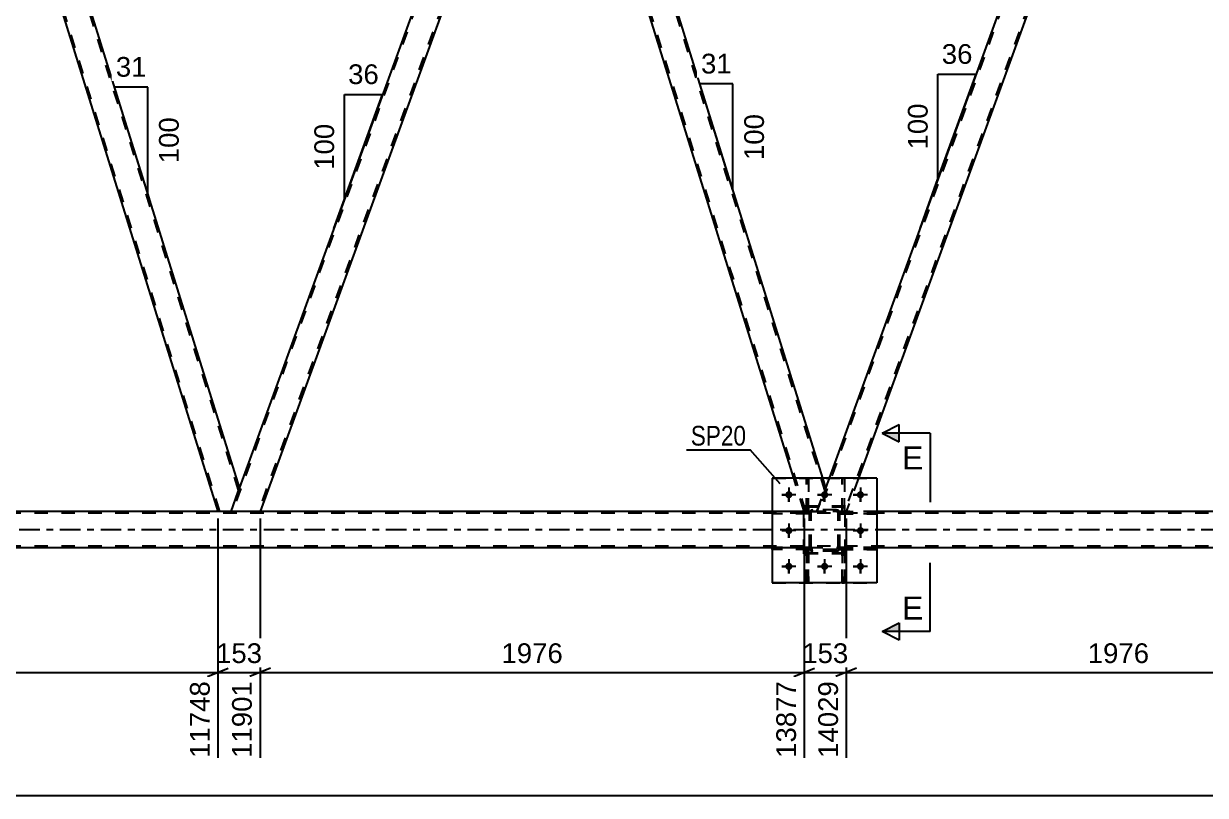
# Model space of a CAD drawing. Header units: millimetres. Extents: x -116 to 725, y -402 to 192.
# Drawn here: x 365.9 to 537.5, y -164.5 to -52.4 of the extents above; entities that cross this region are included whole.
import ezdxf

# ---------------------------------------------------------------- set-up
doc = ezdxf.new("R2010")
doc.units = ezdxf.units.MM
doc.linetypes.add('DXK_LINE_DOT2', pattern=[3.9198, 1.9599, -1.9599])
doc.linetypes.add('DXK_LINE_DOT3', pattern=[5.9187, 2.979, -0.9799, 0.9799, -0.9799])
doc.styles.add('Arial', font='ARIAL.TTF', dxfattribs={"height": 0.2})
doc.styles.add('Arial Narrow', font='ARIALN.TTF', dxfattribs={"height": 0.2})

# ---------------------------------------------------------------- blocks, each defined once
blk = doc.blocks.new('Part-203720616-4576 - 4437')
at = {"color": 7, "linetype": 'DXK_LINE_DOT2'}
for p, q in [((635.92, -123.46), (-43.18, -123.46)), ((489.78, -123.22), (474.58, -123.22)), ((635.92, -128.26), (-43.18, -128.26)), ((489.78, -128.5), (474.58, -128.5))]:
    blk.add_line(p, q, dxfattribs=at)
at = {"color": 2, "linetype": 'Continuous'}
for p, q in [((474.58, -123.22), (234.37, -123.22)), ((635.92, -123.22), (489.78, -123.22)), ((474.58, -128.5), (234.37, -128.5)), ((635.92, -128.5), (489.78, -128.5))]:
    blk.add_line(p, q, dxfattribs=at)
at = {"color": 7, "linetype": 'DXK_LINE_DOT3'}
blk.add_line((-43.18, -125.86), (635.92, -125.86), dxfattribs=at)
blk = doc.blocks.new('Part-203720616-4442 - 4437')
at = {"color": 7, "linetype": 'DXK_LINE_DOT2'}
for p, q in [((479.85, -128.76), (479.53, -128.76)), ((479.53, -128.76), (479.53, -133.6)), ((479.53, -129.36), (479.85, -129.36)), ((479.85, -133.6), (479.85, -128.76)), ((479.53, -133.6), (479.85, -133.6))]:
    blk.add_line(p, q, dxfattribs=at)
blk = doc.blocks.new('Part-203720616-4595 - 4437')
at = {"color": 2, "linetype": 'Continuous'}
for p, q in [((484.73, -118.4), (484.73, -118.4)), ((485.05, -118.4), (484.73, -118.4)), ((485.05, -118.4), (485.05, -118.4))]:
    blk.add_line(p, q, dxfattribs=at)
at = {"color": 7, "linetype": 'DXK_LINE_DOT2'}
for p, q in [((484.73, -123.24), (484.73, -118.4)), ((485.05, -123.24), (485.05, -118.4)), ((484.73, -122.64), (485.05, -122.64)), ((485.05, -123.24), (484.73, -123.24))]:
    blk.add_line(p, q, dxfattribs=at)
blk = doc.blocks.new('Part-203720616-4531 - 4437')
at = {"color": 7, "linetype": 'DXK_LINE_DOT2'}
for p, q in [((489.78, -128.44), (484.38, -128.44)), ((484.38, -128.44), (484.38, -128.76)), ((484.98, -128.76), (484.98, -128.44)), ((489.78, -128.76), (489.78, -128.44)), ((484.38, -128.76), (489.78, -128.76))]:
    blk.add_line(p, q, dxfattribs=at)
blk = doc.blocks.new('Part-203720616-4596 - 4437')
at = {"color": 7, "linetype": 'DXK_LINE_DOT2'}
for p, q in [((479.98, -128.44), (474.58, -128.44)), ((474.58, -128.76), (474.58, -128.44)), ((479.38, -128.76), (479.38, -128.44)), ((479.98, -128.44), (479.98, -128.76)), ((479.98, -128.76), (474.58, -128.76))]:
    blk.add_line(p, q, dxfattribs=at)
blk = doc.blocks.new('Part-203720616-4532 - 4437')
at = {"color": 7, "linetype": 'DXK_LINE_DOT2'}
for p, q in [((489.78, -123.24), (484.38, -123.24)), ((484.38, -123.24), (484.38, -123.56)), ((484.38, -123.56), (489.78, -123.56)), ((484.98, -123.56), (484.98, -123.24)), ((489.78, -123.56), (489.78, -123.24))]:
    blk.add_line(p, q, dxfattribs=at)
blk = doc.blocks.new('Part-203720616-4472 - 4437')
at = {"color": 7, "linetype": 'DXK_LINE_DOT2'}
for p, q in [((440.3, -2), (396.18, -123.22)), ((444.05, -2), (399.93, -123.22)), ((444.31, -2), (442.76, -6.25)), ((444.27, -2), (444.16, -2)), ((444.31, -2), (444.27, -2)), ((397.19, -119.75), (395.93, -123.22)), ((400.19, -123.22), (395.93, -123.22))]:
    blk.add_line(p, q, dxfattribs=at)
at = {"color": 2, "linetype": 'Continuous'}
for p, q in [((440.05, -2), (397.19, -119.75)), ((443.8, -2), (440.05, -2)), ((443.8, -2), (444.31, -2)), ((442.76, -6.25), (400.19, -123.22))]:
    blk.add_line(p, q, dxfattribs=at)
blk = doc.blocks.new('Part-203720616-4487 - 4437')
at = {"color": 7, "linetype": 'DXK_LINE_DOT2'}
for p, q in [((525.44, -2), (481.32, -123.22)), ((529.18, -2), (485.06, -123.22)), ((529.44, -2), (527.89, -6.25)), ((529.4, -2), (529.29, -2)), ((529.44, -2), (529.4, -2)), ((482.82, -118.4), (481.06, -123.22)), ((487.08, -118.4), (485.32, -123.22)), ((485.32, -123.22), (481.06, -123.22))]:
    blk.add_line(p, q, dxfattribs=at)
at = {"color": 2, "linetype": 'Continuous'}
for p, q in [((525.18, -2), (482.82, -118.4)), ((528.93, -2), (525.18, -2)), ((528.93, -2), (529.44, -2)), ((527.89, -6.25), (487.08, -118.4))]:
    blk.add_line(p, q, dxfattribs=at)
blk = doc.blocks.new('Part-203720616-4492 - 4437')
at = {"color": 2, "linetype": 'Continuous'}
for p, q in [((529.44, -2), (527.89, -6.25)), ((530.76, -2), (529.44, -2)), ((567.46, -119.75), (530.76, -2)), ((527.89, -6.25), (564.35, -123.22)), ((567.46, -119.75), (567.19, -120.49)), ((567.19, -120.49), (566.2, -123.22))]:
    blk.add_line(p, q, dxfattribs=at)
at = {"color": 7, "linetype": 'DXK_LINE_DOT2'}
for p, q in [((567.33, -120.12), (530.51, -2)), ((564.6, -123.22), (528.03, -5.88)), ((567.44, -119.81), (567.19, -120.49)), ((566.2, -123.22), (564.35, -123.22))]:
    blk.add_line(p, q, dxfattribs=at)
blk = doc.blocks.new('Part-203720616-4713 - 4437')
at = {"color": 7, "linetype": 'DXK_LINE_DOT2'}
for p, q in [((479.53, -133.6), (479.53, -128.76)), ((479.53, -128.76), (479.85, -128.76)), ((479.53, -129.36), (479.85, -129.36)), ((479.85, -128.76), (479.85, -133.6)), ((479.85, -133.6), (479.53, -133.6))]:
    blk.add_line(p, q, dxfattribs=at)
blk = doc.blocks.new('Part-203720616-4589 - 4437')
at = {"color": 7, "linetype": 'DXK_LINE_DOT2'}
for p, q in [((485.05, -128.76), (484.73, -128.76)), ((484.73, -128.76), (484.73, -133.6)), ((484.73, -129.36), (485.05, -129.36)), ((485.05, -133.6), (485.05, -128.76)), ((484.73, -133.6), (485.05, -133.6))]:
    blk.add_line(p, q, dxfattribs=at)
blk = doc.blocks.new('Part-203720616-4525 - 4437')
at = {"color": 2, "linetype": 'Continuous'}
for p, q in [((444.31, -2), (442.76, -6.25)), ((445.62, -2), (444.31, -2)), ((481.9, -118.4), (445.62, -2)), ((477.71, -118.4), (442.76, -6.25))]:
    blk.add_line(p, q, dxfattribs=at)
at = {"color": 7, "linetype": 'DXK_LINE_DOT2'}
for p, q in [((482.19, -120.12), (445.37, -2)), ((479.47, -123.22), (442.89, -5.88)), ((479.22, -123.22), (477.71, -118.4)), ((482.33, -119.75), (481.9, -118.4)), ((481.06, -123.22), (482.33, -119.75)), ((479.22, -123.22), (481.06, -123.22))]:
    blk.add_line(p, q, dxfattribs=at)
blk = doc.blocks.new('Part-203720616-4530 - 4437')
at = {"color": 7, "linetype": 'DXK_LINE_DOT2'}
for p, q in [((479.98, -123.24), (474.58, -123.24)), ((474.58, -123.24), (474.58, -123.56)), ((479.98, -123.56), (474.58, -123.56)), ((479.38, -123.56), (479.38, -123.24)), ((479.98, -123.56), (479.98, -123.24))]:
    blk.add_line(p, q, dxfattribs=at)
blk = doc.blocks.new('Part-203720616-4671 - 4437')
at = {"color": 7, "linetype": 'DXK_LINE_DOT2'}
for p, q in [((479.98, -123.48), (480.02, -123.29)), ((480.02, -123.29), (479.98, -123.48)), ((479.98, -128.52), (479.98, -123.48)), ((480.22, -123.48), (480.24, -123.38)), ((480.22, -128.52), (480.22, -123.48)), ((480.24, -123.38), (480.29, -123.31)), ((480.27, -123.03), (480.46, -123)), ((480.46, -123), (480.27, -123.03)), ((480.29, -123.31), (480.37, -123.25)), ((480.37, -123.25), (480.46, -123.24)), ((483.9, -123), (480.46, -123)), ((480.46, -123.24), (483.9, -123.24)), ((483.9, -123), (484.08, -123.03)), ((484.08, -123.03), (483.9, -123)), ((483.9, -123.24), (483.99, -123.25)), ((483.99, -123.25), (484.07, -123.31)), ((484.07, -123.31), (484.12, -123.38)), ((484.12, -123.38), (484.14, -123.48)), ((484.14, -128.52), (484.14, -123.48)), ((484.34, -123.29), (484.38, -123.48)), ((484.38, -123.48), (484.34, -123.29)), ((484.38, -128.52), (484.38, -123.48)), ((480.02, -128.7), (479.98, -128.52)), ((479.98, -128.52), (480.02, -128.7)), ((480.24, -128.61), (480.22, -128.52)), ((480.29, -128.69), (480.24, -128.61)), ((480.37, -128.74), (480.29, -128.69)), ((484.07, -128.69), (483.99, -128.74)), ((484.12, -128.61), (484.07, -128.69)), ((484.14, -128.52), (484.12, -128.61)), ((484.38, -128.52), (484.34, -128.7)), ((484.34, -128.7), (484.38, -128.52)), ((480.46, -129), (480.27, -128.96)), ((480.27, -128.96), (480.46, -129)), ((480.46, -128.76), (480.37, -128.74)), ((483.9, -128.76), (480.46, -128.76)), ((483.9, -129), (480.46, -129)), ((483.99, -128.74), (483.9, -128.76)), ((484.08, -128.96), (483.9, -129)), ((483.9, -129), (484.08, -128.96))]:
    blk.add_line(p, q, dxfattribs=at)
at = {"color": 7, "linetype": 'DXK_LINE_DOT3'}
blk.add_line((482.18, -126), (482.18, -126), dxfattribs=at)
at = {"color": 7, "linetype": 'DXK_LINE_DOT2'}
for centre, start, end in [((480.46, -123.48), 112.5, 157.5), ((480.46, -123.48), 112.5, 157.5), ((483.9, -123.48), 22.5, 67.5), ((483.9, -123.48), 22.5, 67.5), ((480.46, -128.52), 202.5, 247.5), ((480.46, -128.52), 202.5, 247.5), ((483.9, -128.52), 292.5, 337.5), ((483.9, -128.52), 292.5, 337.5)]:
    blk.add_arc(centre, 0.48, start, end, dxfattribs=at)
blk = doc.blocks.new('Part-203720616-4683 - 4437')
at = {"color": 7, "linetype": 'DXK_LINE_DOT2'}
for p, q in [((479.98, -128.44), (474.58, -128.44)), ((474.58, -128.44), (474.58, -128.76)), ((479.38, -128.76), (479.38, -128.44)), ((479.98, -128.76), (479.98, -128.44)), ((479.98, -128.76), (474.58, -128.76))]:
    blk.add_line(p, q, dxfattribs=at)
blk = doc.blocks.new('Part-203720616-4592 - 4437')
at = {"color": 2, "linetype": 'Continuous'}
for p, q in [((479.53, -118.4), (479.53, -118.4)), ((479.85, -118.4), (479.53, -118.4)), ((479.85, -118.4), (479.85, -118.4))]:
    blk.add_line(p, q, dxfattribs=at)
at = {"color": 7, "linetype": 'DXK_LINE_DOT2'}
for p, q in [((479.53, -123.24), (479.53, -118.4)), ((479.85, -123.24), (479.85, -118.4)), ((479.53, -122.64), (479.85, -122.64)), ((479.85, -123.24), (479.53, -123.24))]:
    blk.add_line(p, q, dxfattribs=at)
blk = doc.blocks.new('Part-203720616-4603 - 4437')
at = {"color": 7, "linetype": 'DXK_LINE_DOT2'}
for p, q in [((479.98, -123.24), (474.58, -123.24)), ((474.58, -123.56), (474.58, -123.24)), ((479.98, -123.56), (474.58, -123.56)), ((479.38, -123.56), (479.38, -123.24)), ((479.98, -123.24), (479.98, -123.56))]:
    blk.add_line(p, q, dxfattribs=at)
blk = doc.blocks.new('Part-203720616-4604 - 4437')
at = {"color": 7, "linetype": 'DXK_LINE_DOT2'}
for p, q in [((484.38, -128.76), (484.38, -128.44)), ((484.38, -128.44), (489.78, -128.44)), ((484.98, -128.76), (484.98, -128.44)), ((489.78, -128.44), (489.78, -128.76)), ((489.78, -128.76), (484.38, -128.76))]:
    blk.add_line(p, q, dxfattribs=at)
blk = doc.blocks.new('Part-203720616-4605 - 4437')
at = {"color": 7, "linetype": 'DXK_LINE_DOT2'}
for p, q in [((484.38, -123.56), (484.38, -123.24)), ((484.38, -123.24), (489.78, -123.24)), ((489.78, -123.56), (484.38, -123.56)), ((484.98, -123.56), (484.98, -123.24)), ((489.78, -123.24), (489.78, -123.56))]:
    blk.add_line(p, q, dxfattribs=at)
blk = doc.blocks.new('Part-203720616-4610 - 4437')
at = {"color": 2, "linetype": 'Continuous'}
for p, q in [((489.78, -118.4), (474.58, -118.4)), ((474.58, -118.4), (474.58, -133.6)), ((489.78, -118.4), (489.78, -133.6)), ((489.78, -133.6), (474.58, -133.6))]:
    blk.add_line(p, q, dxfattribs=at)
blk = doc.blocks.new('Part-203720616-4611 - 4437')
at = {"color": 7, "linetype": 'DXK_LINE_DOT2'}
for p, q in [((474.58, -118.4), (489.78, -118.4)), ((474.58, -118.4), (474.58, -133.6)), ((489.78, -118.4), (489.78, -133.6)), ((474.58, -133.6), (489.78, -133.6))]:
    blk.add_line(p, q, dxfattribs=at)
blk = doc.blocks.new('Part-203720616-4616 - 4437')
at = {"color": 2, "linetype": 'Continuous'}
for p, q in [((359.17, -2), (357.62, -6.25)), ((360.49, -2), (359.17, -2)), ((397.19, -119.75), (360.49, -2)), ((357.62, -6.25), (394.08, -123.22)), ((397.19, -119.75), (396.92, -120.49)), ((396.92, -120.49), (395.93, -123.22))]:
    blk.add_line(p, q, dxfattribs=at)
at = {"color": 7, "linetype": 'DXK_LINE_DOT2'}
for p, q in [((397.06, -120.12), (360.24, -2)), ((394.34, -123.22), (357.76, -5.88)), ((397.17, -119.81), (396.92, -120.49)), ((395.93, -123.22), (394.08, -123.22))]:
    blk.add_line(p, q, dxfattribs=at)
blk = doc.blocks.new('Bolt-203720616-4649 - 4437')
at = {"linetype": 'Continuous'}
for points in [[(477.5, -120.8, -1), (476.46, -120.8, -1)], [(482.7, -120.8, -1), (481.66, -120.8, -1)], [(487.9, -120.8, -1), (486.86, -120.8, -1)], [(477.5, -126, -1), (476.46, -126, -1)], [(487.9, -126, -1), (486.86, -126, -1)], [(477.5, -131.2, -1), (476.46, -131.2, -1)], [(482.7, -131.2, -1), (481.66, -131.2, -1)], [(487.9, -131.2, -1), (486.86, -131.2, -1)]]:
    blk.add_hatch(color=1, dxfattribs=at).paths.add_polyline_path(points)
at = {"color": 1, "linetype": 'Continuous'}
for p, q in [((476.98, -119.76), (476.98, -121.84)), ((482.18, -119.76), (482.18, -121.84)), ((487.38, -119.76), (487.38, -121.84)), ((478.02, -120.8), (475.94, -120.8)), ((483.22, -120.8), (481.14, -120.8)), ((488.42, -120.8), (486.34, -120.8)), ((476.98, -124.96), (476.98, -127.04)), ((487.38, -124.96), (487.38, -127.04)), ((478.02, -126), (475.94, -126)), ((488.42, -126), (486.34, -126)), ((476.98, -130.16), (476.98, -132.24)), ((482.18, -130.16), (482.18, -132.24)), ((487.38, -130.16), (487.38, -132.24)), ((478.02, -131.2), (475.94, -131.2)), ((483.22, -131.2), (481.14, -131.2)), ((488.42, -131.2), (486.34, -131.2))]:
    blk.add_line(p, q, dxfattribs=at)
blk = doc.blocks.new('Bolt-203720616-4650 - 4437')
at = {"color": 1, "linetype": 'Continuous'}
for p, q in [((476.98, -119.76), (476.98, -120.45)), ((482.18, -119.76), (482.18, -120.45)), ((487.38, -119.76), (487.38, -120.45)), ((475.94, -120.8), (476.63, -120.8)), ((476.98, -121.84), (476.98, -121.14)), ((478.02, -120.8), (477.33, -120.8)), ((481.14, -120.8), (481.83, -120.8)), ((482.18, -121.84), (482.18, -121.14)), ((483.22, -120.8), (482.53, -120.8)), ((486.34, -120.8), (487.03, -120.8)), ((487.38, -121.84), (487.38, -121.14)), ((488.42, -120.8), (487.73, -120.8)), ((476.98, -124.96), (476.98, -125.65)), ((487.38, -124.96), (487.38, -125.65)), ((475.94, -126), (476.63, -126)), ((476.98, -127.04), (476.98, -126.34)), ((478.02, -126), (477.33, -126)), ((486.34, -126), (487.03, -126)), ((487.38, -127.04), (487.38, -126.34)), ((488.42, -126), (487.73, -126)), ((476.98, -130.16), (476.98, -130.85)), ((482.18, -130.16), (482.18, -130.85)), ((487.38, -130.16), (487.38, -130.85)), ((475.94, -131.2), (476.63, -131.2)), ((476.98, -132.24), (476.98, -131.54)), ((478.02, -131.2), (477.33, -131.2)), ((481.14, -131.2), (481.83, -131.2)), ((482.18, -132.24), (482.18, -131.54)), ((483.22, -131.2), (482.53, -131.2)), ((486.34, -131.2), (487.03, -131.2)), ((487.38, -132.24), (487.38, -131.54)), ((488.42, -131.2), (487.73, -131.2))]:
    blk.add_line(p, q, dxfattribs=at)
blk = doc.blocks.new('Part-203720616-4668 - 4437')
at = {"color": 7, "linetype": 'DXK_LINE_DOT2'}
for p, q in [((479.98, -123.48), (480.02, -123.29)), ((480.02, -123.29), (479.98, -123.48)), ((479.98, -128.52), (479.98, -123.48)), ((480.22, -123.48), (480.24, -123.38)), ((480.22, -128.52), (480.22, -123.48)), ((480.24, -123.38), (480.29, -123.31)), ((480.27, -123.03), (480.46, -123)), ((480.46, -123), (480.27, -123.03)), ((480.29, -123.31), (480.37, -123.25)), ((480.37, -123.25), (480.46, -123.24)), ((483.9, -123), (480.46, -123)), ((480.46, -123.24), (483.9, -123.24)), ((483.9, -123), (484.08, -123.03)), ((484.08, -123.03), (483.9, -123)), ((483.9, -123.24), (483.99, -123.25)), ((483.99, -123.25), (484.07, -123.31)), ((484.07, -123.31), (484.12, -123.38)), ((484.12, -123.38), (484.14, -123.48)), ((484.14, -128.52), (484.14, -123.48)), ((484.34, -123.29), (484.38, -123.48)), ((484.38, -123.48), (484.34, -123.29)), ((484.38, -128.52), (484.38, -123.48)), ((480.02, -128.7), (479.98, -128.52)), ((479.98, -128.52), (480.02, -128.7)), ((480.24, -128.61), (480.22, -128.52)), ((480.29, -128.69), (480.24, -128.61)), ((480.37, -128.74), (480.29, -128.69)), ((484.07, -128.69), (483.99, -128.74)), ((484.12, -128.61), (484.07, -128.69)), ((484.14, -128.52), (484.12, -128.61)), ((484.38, -128.52), (484.34, -128.7)), ((484.34, -128.7), (484.38, -128.52)), ((480.46, -129), (480.27, -128.96)), ((480.27, -128.96), (480.46, -129)), ((480.46, -128.76), (480.37, -128.74)), ((483.9, -128.76), (480.46, -128.76)), ((483.9, -129), (480.46, -129)), ((483.99, -128.74), (483.9, -128.76)), ((484.08, -128.96), (483.9, -129)), ((483.9, -129), (484.08, -128.96))]:
    blk.add_line(p, q, dxfattribs=at)
at = {"color": 7, "linetype": 'DXK_LINE_DOT3'}
blk.add_line((482.18, -126), (482.18, -126), dxfattribs=at)
at = {"color": 7, "linetype": 'DXK_LINE_DOT2'}
for centre, start, end in [((480.46, -123.48), 112.5, 157.5), ((480.46, -123.48), 112.5, 157.5), ((483.9, -123.48), 22.5, 67.5), ((483.9, -123.48), 22.5, 67.5), ((480.46, -128.52), 202.5, 247.5), ((480.46, -128.52), 202.5, 247.5), ((483.9, -128.52), 292.5, 337.5), ((483.9, -128.52), 292.5, 337.5)]:
    blk.add_arc(centre, 0.48, start, end, dxfattribs=at)
blk = doc.blocks.new('Part-203720616-4669 - 4437')
at = {"color": 7, "linetype": 'DXK_LINE_DOT2'}
for p, q in [((485.18, -122.59), (479.18, -122.59)), ((479.18, -129.39), (479.18, -122.59)), ((485.18, -129.39), (485.18, -122.59)), ((485.18, -129.39), (479.18, -129.39))]:
    blk.add_line(p, q, dxfattribs=at)
blk = doc.blocks.new('Part-203720616-4670 - 4437')
at = {"color": 7, "linetype": 'DXK_LINE_DOT2'}
for p, q in [((485.18, -122.46), (479.18, -122.46)), ((479.18, -129.26), (479.18, -122.46)), ((485.18, -129.26), (485.18, -122.46)), ((485.18, -129.26), (479.18, -129.26))]:
    blk.add_line(p, q, dxfattribs=at)
blk = doc.blocks.new('Part-203720616-4686 - 4437')
at = {"color": 7, "linetype": 'DXK_LINE_DOT2'}
for p, q in [((484.73, -123.24), (484.73, -118.4)), ((484.73, -118.4), (485.05, -118.4)), ((485.05, -118.4), (485.05, -123.24)), ((484.73, -122.64), (485.05, -122.64)), ((485.05, -123.24), (484.73, -123.24))]:
    blk.add_line(p, q, dxfattribs=at)
blk = doc.blocks.new('Part-203720616-4689 - 4437')
at = {"color": 7, "linetype": 'DXK_LINE_DOT2'}
for p, q in [((479.53, -123.24), (479.53, -118.4)), ((479.53, -118.4), (479.85, -118.4)), ((479.85, -118.4), (479.85, -123.24)), ((479.53, -122.64), (479.85, -122.64)), ((479.85, -123.24), (479.53, -123.24))]:
    blk.add_line(p, q, dxfattribs=at)
blk = doc.blocks.new('Part-203720616-4692 - 4437')
at = {"color": 7, "linetype": 'DXK_LINE_DOT2'}
for p, q in [((484.73, -133.6), (484.73, -128.76)), ((484.73, -128.76), (485.05, -128.76)), ((484.73, -129.36), (485.05, -129.36)), ((485.05, -128.76), (485.05, -133.6)), ((485.05, -133.6), (484.73, -133.6))]:
    blk.add_line(p, q, dxfattribs=at)
blk = doc.blocks.new('AngleDimension-203720616-13024 - 4437')
at = {"color": 7, "linetype": 'Continuous'}
for p, q in [((467.62, -72.58), (464.05, -61.1)), ((468.87, -61.1), (464.05, -61.1)), ((468.87, -76.57), (464.05, -61.1)), ((468.87, -76.57), (468.87, -61.1))]:
    blk.add_line(p, q, dxfattribs=at)
at = {"color": 0}
for points in [[(469.28, -60.2), (469.28, -56), (463.63, -56), (463.63, -60.2)], [(473.97, -64.9), (469.77, -64.9), (469.77, -72.77), (473.97, -72.77)]]:
    blk.add_wipeout(points, dxfattribs=at)
at = {"color": 3, "style": 'Arial'}
blk.add_text('31', height=2.865, dxfattribs=at).set_placement((464.23, -59.6))
blk.add_text('100', height=2.865, rotation=90.0002, dxfattribs=at).set_placement((473.37, -72.17))
blk = doc.blocks.new('StraightDimension-203720616-5230 - 4437')
at = {"color": 7, "linetype": 'Continuous'}
for p, q in [((485.32, -124.22), (485.32, -159.01)), ((564.35, -124.22), (564.35, -159.01)), ((486.82, -145.99), (483.82, -147.19)), ((485.32, -146.59), (564.35, -146.59)), ((562.85, -147.19), (565.85, -145.99))]:
    blk.add_line(p, q, dxfattribs=at)
at = {"color": 0}
blk.add_wipeout([(529.88, -145.84), (529.88, -141.64), (519.79, -141.64), (519.79, -145.84)], dxfattribs=at)
at = {"color": 0, "linetype": 'Continuous'}
blk.add_wipeout([(563.75, -147.29), (559.55, -147.29), (559.55, -159.61), (563.75, -159.61)], dxfattribs=at)
at = {"color": 3, "style": 'Arial'}
blk.add_text('1976', height=2.865, dxfattribs=at).set_placement((520.39, -145.24))
at = {"color": 3, "linetype": 'Continuous', "style": 'Arial'}
blk.add_text('16005', height=2.865, rotation=90.0002, dxfattribs=at).set_placement((563.15, -159.01))
blk = doc.blocks.new('AngleDimension-203720616-6238 - 4437')
at = {"color": 7, "linetype": 'Continuous'}
for p, q in [((412.44, -62.64), (417.98, -62.64)), ((412.44, -77.86), (417.98, -62.64)), ((412.44, -77.86), (412.44, -62.64)), ((410.89, -82.11), (412.44, -77.86))]:
    blk.add_line(p, q, dxfattribs=at)
at = {"color": 0}
for points in [[(418.03, -61.74), (418.03, -57.54), (412.38, -57.54), (412.38, -61.74)], [(411.54, -66.32), (407.34, -66.32), (407.34, -74.19), (411.54, -74.19)]]:
    blk.add_wipeout(points, dxfattribs=at)
at = {"color": 3, "style": 'Arial'}
blk.add_text('36', height=2.865, dxfattribs=at).set_placement((412.98, -61.14))
blk.add_text('100', height=2.865, rotation=90.0002, dxfattribs=at).set_placement((410.94, -73.59))
blk = doc.blocks.new('StraightDimension-203720616-4981 - 4437')
at = {"color": 7, "linetype": 'Continuous'}
blk.add_line((-57.88, -164.46), (682.14, -164.46), dxfattribs=at)
blk = doc.blocks.new('StraightDimension-203720616-5254 - 4437')
at = {"color": 7, "linetype": 'Continuous'}
for p, q in [((479.22, -124.22), (479.22, -159.01)), ((485.32, -124.22), (485.32, -159.01)), ((477.72, -147.19), (480.72, -145.99)), ((479.22, -146.59), (485.32, -146.59)), ((486.82, -145.99), (483.82, -147.19))]:
    blk.add_line(p, q, dxfattribs=at)
at = {"color": 0}
blk.add_wipeout([(486.2, -145.84), (486.2, -141.64), (478.33, -141.64), (478.33, -145.84)], dxfattribs=at)
at = {"color": 0, "linetype": 'Continuous'}
blk.add_wipeout([(484.72, -147.29), (480.52, -147.29), (480.52, -159.61), (484.72, -159.61)], dxfattribs=at)
at = {"color": 3, "style": 'Arial'}
blk.add_text('153', height=2.865, dxfattribs=at).set_placement((478.93, -145.24))
at = {"color": 3, "linetype": 'Continuous', "style": 'Arial'}
blk.add_text('14029', height=2.865, rotation=90.0002, dxfattribs=at).set_placement((484.12, -159.01))
blk = doc.blocks.new('StraightDimension-203720616-5278 - 4437')
at = {"color": 7, "linetype": 'Continuous'}
for p, q in [((400.19, -124.22), (400.19, -159.01)), ((479.22, -124.22), (479.22, -159.01)), ((401.69, -145.99), (398.69, -147.19)), ((400.19, -146.59), (479.22, -146.59)), ((477.72, -147.19), (480.72, -145.99))]:
    blk.add_line(p, q, dxfattribs=at)
at = {"color": 0}
blk.add_wipeout([(444.75, -145.84), (444.75, -141.64), (434.65, -141.64), (434.65, -145.84)], dxfattribs=at)
at = {"color": 0, "linetype": 'Continuous'}
blk.add_wipeout([(478.62, -147.29), (474.42, -147.29), (474.42, -159.61), (478.62, -159.61)], dxfattribs=at)
at = {"color": 3, "style": 'Arial'}
blk.add_text('1976', height=2.865, dxfattribs=at).set_placement((435.25, -145.24))
at = {"color": 3, "linetype": 'Continuous', "style": 'Arial'}
blk.add_text('13877', height=2.865, rotation=90.0002, dxfattribs=at).set_placement((478.02, -159.01))
blk = doc.blocks.new('StraightDimension-203720616-5302 - 4437')
at = {"color": 7, "linetype": 'Continuous'}
for p, q in [((394.08, -124.22), (394.08, -159.01)), ((400.19, -124.22), (400.19, -159.01)), ((392.58, -147.19), (395.58, -145.99)), ((394.08, -146.59), (400.19, -146.59)), ((401.69, -145.99), (398.69, -147.19))]:
    blk.add_line(p, q, dxfattribs=at)
at = {"color": 0}
blk.add_wipeout([(401.07, -145.84), (401.07, -141.64), (393.2, -141.64), (393.2, -145.84)], dxfattribs=at)
at = {"color": 0, "linetype": 'Continuous'}
blk.add_wipeout([(399.59, -147.29), (395.39, -147.29), (395.39, -159.61), (399.59, -159.61)], dxfattribs=at)
at = {"color": 3, "style": 'Arial'}
blk.add_text('153', height=2.865, dxfattribs=at).set_placement((393.8, -145.24))
at = {"color": 3, "linetype": 'Continuous', "style": 'Arial'}
blk.add_text('11901', height=2.865, rotation=90.0002, dxfattribs=at).set_placement((398.99, -159.01))
blk = doc.blocks.new('StraightDimension-203720616-5326 - 4437')
at = {"color": 7, "linetype": 'Continuous'}
for p, q in [((315.05, -124.22), (315.05, -156.79)), ((394.08, -124.22), (394.08, -159.01)), ((316.55, -145.99), (313.55, -147.19)), ((315.05, -146.59), (394.08, -146.59)), ((392.58, -147.19), (395.58, -145.99))]:
    blk.add_line(p, q, dxfattribs=at)
at = {"color": 0}
blk.add_wipeout([(359.61, -145.84), (359.61, -141.64), (349.52, -141.64), (349.52, -145.84)], dxfattribs=at)
at = {"color": 0, "linetype": 'Continuous'}
blk.add_wipeout([(393.48, -147.29), (389.28, -147.29), (389.28, -159.61), (393.48, -159.61)], dxfattribs=at)
at = {"color": 3, "style": 'Arial'}
blk.add_text('1976', height=2.865, dxfattribs=at).set_placement((350.12, -145.24))
at = {"color": 3, "linetype": 'Continuous', "style": 'Arial'}
blk.add_text('11748', height=2.865, rotation=90.0002, dxfattribs=at).set_placement((392.88, -159.01))
blk = doc.blocks.new('AngleDimension-203720616-6207 - 4437')
at = {"color": 7, "linetype": 'Continuous'}
for p, q in [((498.64, -59.7), (504.18, -59.7)), ((498.64, -74.92), (504.18, -59.7)), ((498.64, -74.92), (498.64, -59.7)), ((496.03, -82.11), (498.64, -74.92))]:
    blk.add_line(p, q, dxfattribs=at)
at = {"color": 0}
for points in [[(504.24, -58.8), (504.24, -54.6), (498.59, -54.6), (498.59, -58.8)], [(497.74, -63.37), (493.54, -63.37), (493.54, -71.24), (497.74, -71.24)]]:
    blk.add_wipeout(points, dxfattribs=at)
at = {"color": 3, "style": 'Arial'}
blk.add_text('36', height=2.865, dxfattribs=at).set_placement((499.19, -58.2))
blk.add_text('100', height=2.865, rotation=90.0002, dxfattribs=at).set_placement((497.14, -70.64))
blk = doc.blocks.new('AngleDimension-203720616-13010 - 4437')
at = {"color": 7, "linetype": 'Continuous'}
for p, q in [((383.88, -61.57), (379.06, -61.57)), ((383.88, -77.04), (379.06, -61.57)), ((383.88, -77.04), (383.88, -61.57)), ((384.38, -78.64), (383.88, -77.04))]:
    blk.add_line(p, q, dxfattribs=at)
at = {"color": 0}
for points in [[(384.29, -60.67), (384.29, -56.47), (378.65, -56.47), (378.65, -60.67)], [(388.98, -65.37), (384.78, -65.37), (384.78, -73.24), (388.98, -73.24)]]:
    blk.add_wipeout(points, dxfattribs=at)
at = {"color": 3, "style": 'Arial'}
blk.add_text('31', height=2.865, dxfattribs=at).set_placement((379.25, -60.07))
blk.add_text('100', height=2.865, rotation=90.0002, dxfattribs=at).set_placement((388.38, -72.64))
blk = doc.blocks.new('Mark-203720616-4606 - 4437')
at = {"color": 0}
blk.add_wipeout([(470.78, -113.65), (470.78, -110.65), (462.74, -110.65), (462.74, -113.65)], dxfattribs=at)
blk.add_wipeout([(470.78, -113.65), (470.78, -110.65), (462.74, -110.65), (462.74, -113.65)], dxfattribs=at)
at = {"color": 30, "linetype": 'Continuous'}
for p in [(462.14, -114.25), (475.73, -119.19)]:
    blk.add_line(p, (471.38, -114.25), dxfattribs=at)
at = {"color": 3, "style": 'Arial Narrow'}
blk.add_text('SP20', height=2.863, dxfattribs=at).set_placement((462.74, -113.65))
blk = doc.blocks.new('SectionMark-203720616-6385 - 4437')
at = {"color": 6, "linetype": 'Continuous'}
for p, q in [((490.52, -111.86), (493.02, -110.61)), ((497.52, -111.86), (490.52, -111.86)), ((497.52, -111.86), (497.52, -121.86)), ((497.52, -140.67), (497.52, -130.67)), ((497.52, -140.67), (490.52, -140.67)), ((493.02, -141.92), (490.52, -140.67))]:
    blk.add_line(p, q, dxfattribs=at)
at = {"color": 0, "linetype": 'Continuous'}
for points in [[(496.52, -117.11), (496.52, -113.61), (493.41, -113.61), (493.41, -117.11)], [(496.52, -138.92), (496.52, -135.42), (493.41, -135.42), (493.41, -138.92)]]:
    blk.add_wipeout(points, dxfattribs=at)
at = {"linetype": 'Continuous'}
for points in [[(493.02, -111.86), (493.02, -113.11), (490.52, -111.86)], [(493.02, -139.42), (493.02, -140.67), (490.52, -140.67)]]:
    blk.add_hatch(color=6, dxfattribs=at).paths.add_polyline_path(points)
at = {"color": 6, "linetype": 'Continuous'}
for p, q in [((493.02, -113.11), (493.02, -110.61)), ((490.52, -111.86), (493.02, -113.11)), ((490.52, -140.67), (493.02, -139.42)), ((493.02, -139.42), (493.02, -141.92))]:
    blk.add_line(p, q, dxfattribs=at)
at = {"color": 3, "linetype": 'Continuous', "style": 'Arial'}
for p in [(493.41, -117.11), (493.41, -138.92)]:
    blk.add_text('E', height=3.34, dxfattribs=at).set_placement(p)

msp = doc.modelspace()

# ---------------------------------------------------------------- block references
for name in ['Part-203720616-4616 - 4437', 'Part-203720616-4472 - 4437', 'Part-203720616-4525 - 4437', 'Part-203720616-4487 - 4437', 'Part-203720616-4492 - 4437', 'Part-203720616-4610 - 4437', 'Part-203720616-4611 - 4437', 'Part-203720616-4592 - 4437', 'Part-203720616-4689 - 4437', 'Part-203720616-4595 - 4437', 'Part-203720616-4686 - 4437', 'Bolt-203720616-4649 - 4437', 'Bolt-203720616-4650 - 4437', 'Part-203720616-4576 - 4437', 'Part-203720616-4530 - 4437', 'Part-203720616-4603 - 4437', 'Part-203720616-4670 - 4437', 'Part-203720616-4669 - 4437', 'Part-203720616-4671 - 4437', 'Part-203720616-4668 - 4437', 'Part-203720616-4532 - 4437', 'Part-203720616-4605 - 4437', 'Part-203720616-4596 - 4437', 'Part-203720616-4683 - 4437', 'Part-203720616-4531 - 4437', 'Part-203720616-4604 - 4437', 'Part-203720616-4442 - 4437', 'Part-203720616-4713 - 4437', 'Part-203720616-4589 - 4437', 'Part-203720616-4692 - 4437']:
    msp.add_blockref(name, (0, 0))

# ---------------------------------------------------------------- next in the draw order: block references
for name in ['AngleDimension-203720616-13024 - 4437', 'AngleDimension-203720616-6238 - 4437', 'StraightDimension-203720616-5230 - 4437']:
    msp.add_blockref(name, (0, 0))

# ---------------------------------------------------------------- next in the draw order: block references
msp.add_blockref('StraightDimension-203720616-4981 - 4437', (0, 0))

# ---------------------------------------------------------------- next in the draw order: block references
for name in ['AngleDimension-203720616-6207 - 4437', 'AngleDimension-203720616-13010 - 4437', 'Mark-203720616-4606 - 4437', 'SectionMark-203720616-6385 - 4437', 'StraightDimension-203720616-5254 - 4437']:
    msp.add_blockref(name, (0, 0))

# ---------------------------------------------------------------- next in the draw order: block references
msp.add_blockref('StraightDimension-203720616-5278 - 4437', (0, 0))

# ---------------------------------------------------------------- next in the draw order: block references
msp.add_blockref('StraightDimension-203720616-5302 - 4437', (0, 0))

# ---------------------------------------------------------------- next in the draw order: block references
msp.add_blockref('StraightDimension-203720616-5326 - 4437', (0, 0))

doc.saveas('drawing.dxf')
